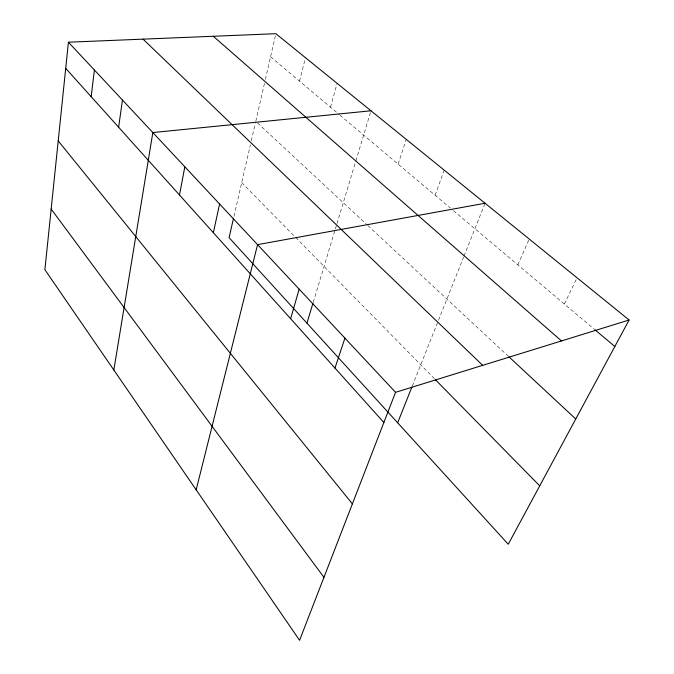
<?xml version="1.0" encoding="UTF-8"?>
<svg xmlns="http://www.w3.org/2000/svg" width="674" height="674" viewBox="0 0 674 674"><rect width="100%" height="100%" fill="white"/><g stroke="black" fill="none" stroke-linecap="round" stroke-linejoin="round"><path stroke-width="0.51" stroke-dasharray="3.37 2.53" d="M233.996 216.253L250.383 144.809M251.318 140.723L255.303 123.35M264.461 83.416L255.775 121.312L367.044 224.821M265.404 79.313L275.868 33.7M299.559 81.175L305.457 57.686M330.513 107.225L337.093 83.323M313.25 302.247L336.663 224.602M336.966 223.608L355.552 161.945M355.855 160.951L370.978 110.789M398.115 164.111L406.279 139.4M435.109 195.241L444.2 170.134M412.286 386.05L463.628 257.08M464.015 256.103L485.061 203.253M517.859 264.89L529.208 239.034M564.349 304.008L577.062 277.823M270.569 56.785L339.191 114.529M339.982 115.195L450.232 207.971M453.417 210.65L593.996 328.954M367.81 225.537L508.044 355.99M241.713 182.62L294.9 236.734M295.625 237.475L434.747 379.024"/><path stroke-width="1.01" d="M68.411 42.201L44.897 269.701L299.585 640.3L395.554 392.319L629.103 319.998L275.868 33.7L68.411 42.201L395.554 392.319M91.167 96.685L94.402 70.02M118.616 127.234L122.457 100.047M113.839 370.018L152.838 132.559L370.978 110.789M179.486 194.997L184.828 166.79M213.363 232.707L219.606 204.02M233.524 218.292L229.084 237.661L508.255 544.247L629.103 319.998M196.176 489.821L257.569 244.645L485.061 203.253M290.637 318.718L299.163 289.163M306.94 323.158L312.947 303.249M334.961 368.055L344.936 338.146M397.66 422.792L411.898 387.019M594.797 329.628L614.831 346.487M213.313 36.261L561.484 340.943M508.803 356.706L575.764 418.992M143.048 39.143L482.702 365.333M435.48 379.774L539.731 485.844M65.715 68.344L383.877 422.505M58.208 140.891L352.384 503.866M51.165 209.075L323.958 577.323"/></g></svg>
